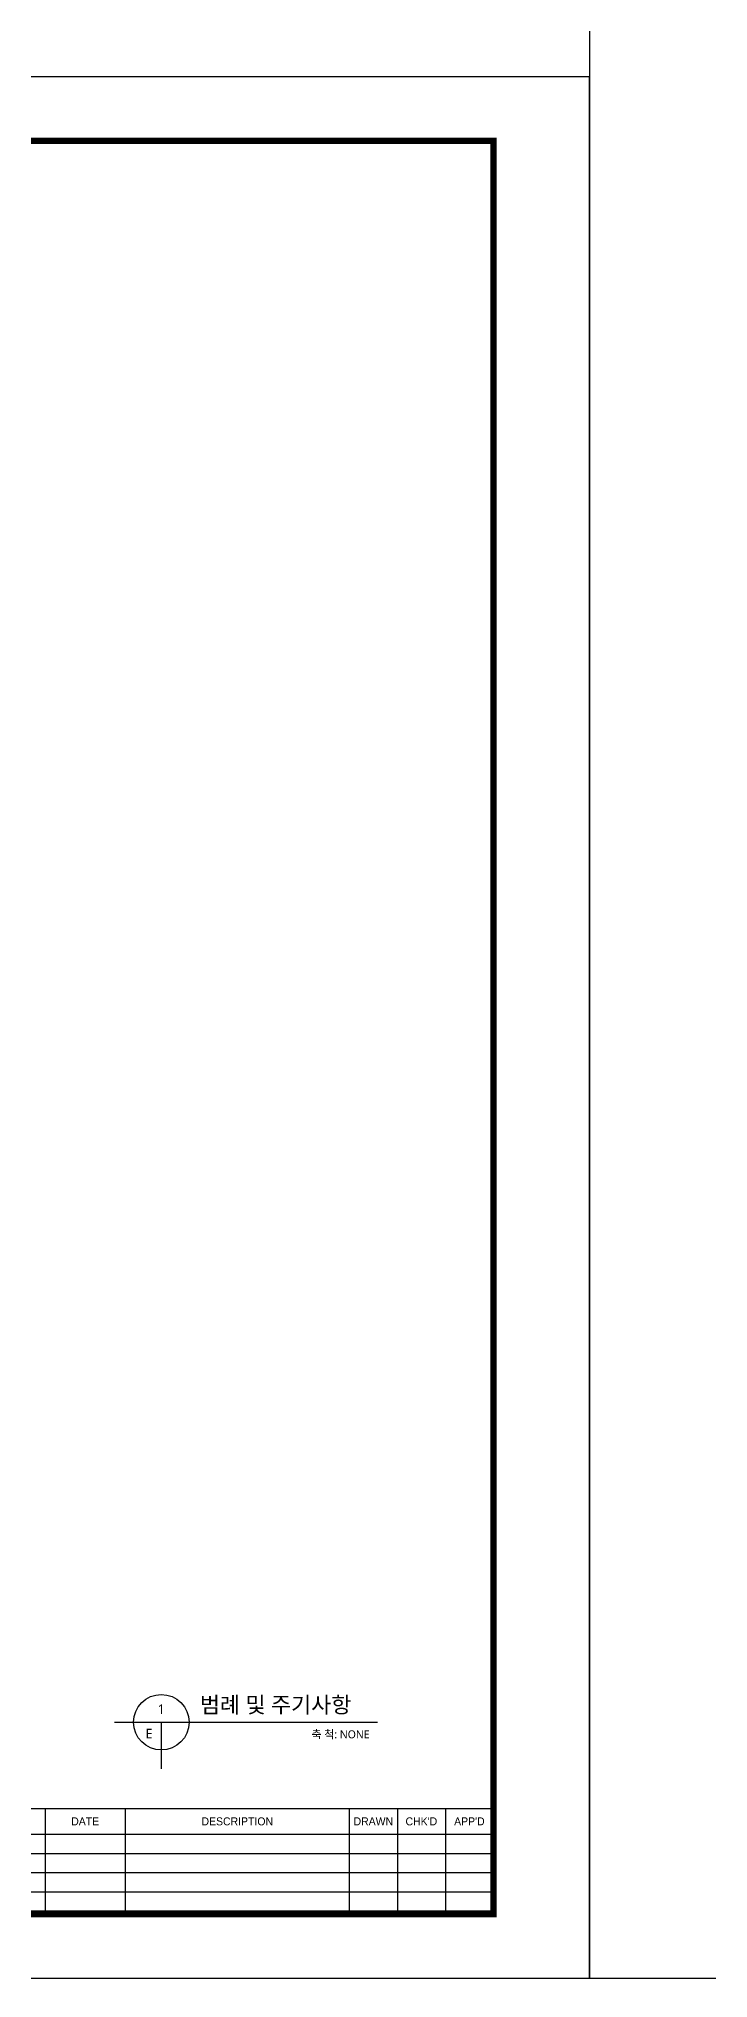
# Model space of a CAD drawing. Header units: millimetres. Extents: x 10297564 to 11610295, y -9287743 to -8409454.
# Drawn here: x 10532665 to 10553573, y -8631032 to -8570444 of the extents above; entities that cross this region are included whole.
import ezdxf
from ezdxf.enums import TextEntityAlignment as Align

# ---------------------------------------------------------------- set-up
doc = ezdxf.new("R2010")
doc.units = ezdxf.units.MM
doc.header["$LTSCALE"] = 100
for name, color, linetype in [('_도곽_마크', 7, 'Continuous'), ('BOX', 7, 'Continuous'), ('BOX_Def', 8, 'Continuous'), ('D-TEXT2', 7, 'Continuous')]:
    doc.layers.add(name, color=color, linetype=linetype)
doc.layers.add('DIJ1-TEXT', color=7, linetype='Continuous', lineweight=5)
doc.layers.add('TITLE', color=7, linetype='Continuous', lineweight=0)
doc.styles.add('MG', font='malgun.ttf')
doc.styles.add('RomanS', font='Dotum.ttf')

# ---------------------------------------------------------------- blocks, each defined once
blk = doc.blocks.new('A$C78AD5414')
at = {"layer": '_도곽_마크'}
for p, q in [((656, 53), (811, 53)), ((656, 45), (811, 45)), ((656, 39), (811, 39)), ((656, 33), (811, 33)), ((656, 27), (811, 27))]:
    blk.add_line(p, q, dxfattribs=at)
for points in [[(671, 53), (671, 21)], [(696, 53), (696, 21)], [(766, 53), (766, 21)], [(781, 53), (781, 21)], [(796, 53), (796, 21)], [(811, 53), (811, 21)], [(40, 21), (811, 21)]]:
    blk.add_lwpolyline(points, dxfattribs=at)
at = {"layer": 'BOX', "const_width": 2}
blk.add_lwpolyline([(40, 20), (40, 574), (811, 574), (811, 20)], close=True, dxfattribs=at)
at = {"layer": 'BOX_Def'}
blk.add_lwpolyline([(0, 0), (841, 0), (841, 594), (0, 594)], close=True, dxfattribs=at)
at = {"layer": 'DIJ1-TEXT', "style": 'RomanS'}
for s, p in [('DATE', (683.5, 49)), ('DESCRIPTION', (731, 49)), ('DRAWN', (773.5, 49)), ("CHK'D", (788.5, 49)), ("APP'D", (803.5, 49))]:
    blk.add_text(s, height=2.5, dxfattribs=at).set_placement(p, align=Align.MIDDLE)

msp = doc.modelspace()

# ---------------------------------------------------------------- linework, layer by layer
at = {"layer": 'D-TEXT2', "color": 3}
for p, q in [((10535025.6, -8623034.1), (10543240.8, -8623034.1)), ((10536492.2, -8623034.1), (10536492.2, -8624486.4))]:
    msp.add_line(p, q, dxfattribs=at)
msp.add_circle((10536492.2, -8623034.1), 866.7, dxfattribs=at)

# ---------------------------------------------------------------- block references
at = {"layer": 'TITLE', "color": 4}
for p, xscale, yscale, zscale in [((10549864, -8631031.8), 200, 200, 200), ((10465764, -8631031.8), 100, 100, 100)]:
    msp.add_blockref('A$C78AD5414', p, dxfattribs=dict(at, xscale=xscale, yscale=yscale, zscale=zscale))

# ---------------------------------------------------------------- texts
at = {"layer": 'D-TEXT2', "color": 0, "style": 'MG'}
msp.add_text('범례 및 주기사항', height=500, dxfattribs=at).set_placement((10537696, -8622740.7))
for s, p in [('1', (10536490.9, -8622774.3)), ('E', (10536107.2, -8623539.4))]:
    msp.add_text(s, height=300, dxfattribs=at).set_placement(p, align=Align.CENTER)
msp.add_text('축 척: NONE', height=250, dxfattribs=at).set_placement((10542997.1, -8623412.7), align=Align.MIDDLE_RIGHT)

doc.saveas('drawing.dxf')
